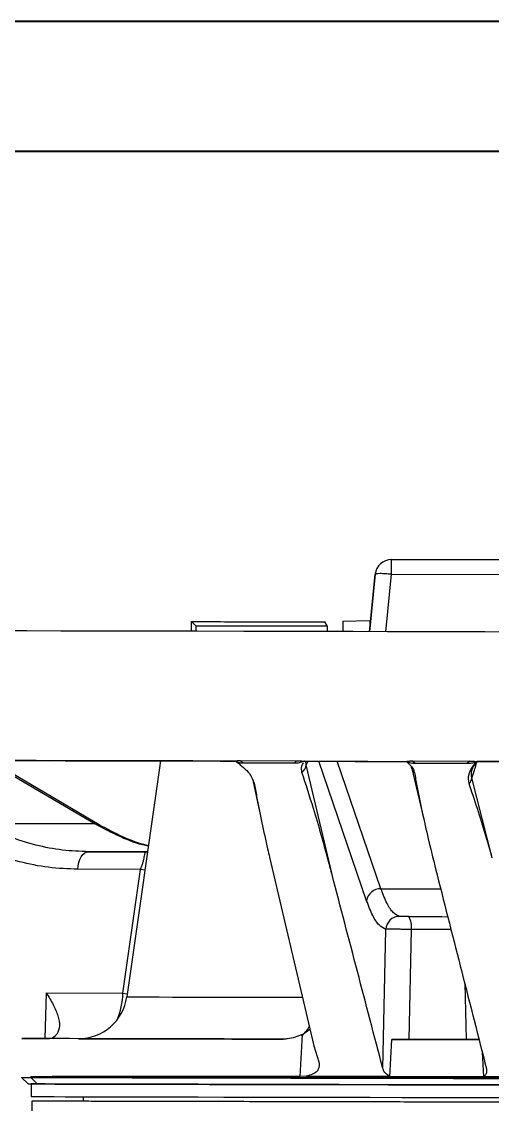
# Model space of a CAD drawing. Header units: millimetres. Extents: x 2379 to 4059, y 879 to 2067.
# Drawn here: x 2813.8 to 2886.4, y 1900.2 to 2067.1 of the extents above; entities that cross this region are included whole.
import ezdxf

# ---------------------------------------------------------------- set-up
doc = ezdxf.new("R2010")
doc.units = ezdxf.units.MM
doc.layers.add('粗实线', color=7, linetype='Continuous', lineweight=40)

msp = doc.modelspace()

# ---------------------------------------------------------------- linework, layer by layer
at = {"color": 7, "linetype": 'Continuous', "lineweight": 25}
for p, q in [((2870.801, 1981.917), (2870.806, 1984.178)), ((2903.781, 1984.107), (2870.806, 1984.178)), ((2870.806, 1984.178), (2870.806, 1984.178)), ((2870.806, 1984.178), (2903.781, 1984.107)), ((2868.313, 1981.922), (2867.444, 1973.065)), ((2867.444, 1973.065), (2868.313, 1981.922)), ((2868.313, 1981.922), (2868.313, 1981.922)), ((2869.932, 1973.059), (2870.801, 1981.917)), ((2870.801, 1981.917), (2903.776, 1981.846)), ((2840.022, 1973.123), (2840.025, 1974.62)), ((2840.025, 1974.62), (2840.659, 1973.986)), ((2840.659, 1973.986), (2840.657, 1973.122)), ((2860.93, 1973.957), (2860.536, 1974.583)), ((2860.93, 1973.957), (2860.928, 1973.079)), ((2863.33, 1974.668), (2863.326, 1973.075)), ((2863.33, 1974.668), (2867.473, 1974.811)), ((2867.473, 1974.811), (2867.47, 1973.336)), ((2867.473, 1974.811), (2867.615, 1974.81)), ((2864.859, 1973.072), (2860.928, 1973.08)), ((2808.559, 1953.192), (2825.146, 1943.416)), ((2825.801, 1943.271), (2808.953, 1953.191)), ((2835.225, 1953.135), (2830.031, 1916.74)), ((2846.781, 1953.11), (2846.941, 1952.995)), ((2847.562, 1952.521), (2846.941, 1952.995)), ((2847.481, 1953.192), (2856.121, 1953.174)), ((2847.481, 1953.192), (2847.972, 1952.841)), ((2847.972, 1952.841), (2855.872, 1952.824)), ((2856.121, 1953.174), (2855.872, 1952.824)), ((2857.403, 1953.094), (2857.353, 1953.087)), ((2857.696, 1952.515), (2857.621, 1953.123)), ((2857.91, 1953.093), (2857.696, 1952.515)), ((2861.656, 1935.616), (2857.696, 1952.515)), ((2866.988, 1931.581), (2859.642, 1953.089)), ((2869.201, 1933.409), (2862.468, 1953.083)), ((2873.059, 1953.1), (2873.213, 1952.949)), ((2873.129, 1953.06), (2873.123, 1953.054)), ((2873.809, 1952.248), (2873.959, 1951.975)), ((2873.96, 1951.974), (2875.735, 1944.349)), ((2874.035, 1953.135), (2882.894, 1953.116)), ((2874.035, 1953.135), (2874.453, 1952.784)), ((2874.453, 1952.784), (2882.553, 1952.767)), ((2882.894, 1953.116), (2882.553, 1952.767)), ((2883.962, 1953.031), (2883.858, 1952.917)), ((2886.354, 1938.204), (2883.197, 1950.506)), ((2849.459, 1950.163), (2850.485, 1945.33)), ((2824.149, 1939.139), (2833.003, 1939.12)), ((2833.004, 1939.12), (2831.343, 1939.123)), ((2833.226, 1939.123), (2833.003, 1939.12)), ((2833.003, 1939.12), (2833.225, 1939.119)), ((2852.031, 1938.281), (2858.835, 1909.208)), ((2832.135, 1936.405), (2822.504, 1936.426)), ((2829.423, 1917.332), (2832.135, 1936.405)), ((2832.822, 1936.295), (2832.135, 1936.405)), ((2869.487, 1905.7), (2869.96, 1927.163)), ((2873.528, 1910.191), (2873.882, 1927.134)), ((2882.11, 1918.794), (2882.346, 1910.172)), ((2817.457, 1910.311), (2817.636, 1917.357)), ((2817.636, 1917.357), (2829.423, 1917.332)), ((2829.423, 1917.332), (2830.101, 1917.231)), ((2822.633, 1910.3), (2818.109, 1910.31)), ((2856.739, 1904.46), (2857.095, 1910.937)), ((2857.095, 1910.937), (2858.231, 1911.791)), ((2870.566, 1904.438), (2870.886, 1910.196)), ((2858.835, 1909.208), (2859.627, 1906.754)), ((2884.809, 1908.211), (2885.01, 1904.407)), ((2813.817, 1904.319), (2814.815, 1903.317)), ((2815.235, 1904.316), (2815.235, 1904.419)), ((2816.214, 1903.314), (2815.235, 1904.316)), ((2857.654, 1904.525), (2856.739, 1904.46)), ((2870.472, 1904.498), (2870.566, 1904.438)), ((2885.075, 1904.466), (2885.01, 1904.407)), ((2815.315, 1903.316), (2815.31, 1901.316)), ((2815.409, 1900.657), (2815.083, 1879.289)), ((2823.31, 1901.298), (2823.309, 1900.64))]:
    msp.add_line(p, q, dxfattribs=at)
at = {"color": 7, "linetype": 'Continuous', "lineweight": 25, "flags": 128}
for points in [[(2840.022, 1973.125), (2835.457, 1973.135), (2828.365, 1973.15), (2821.41, 1973.165), (2814.605, 1973.179), (2807.967, 1973.193)], [(2892.723, 1973.011), (2885.205, 1973.027), (2877.695, 1973.043), (2870.211, 1973.059), (2862.767, 1973.075), (2855.381, 1973.09), (2848.069, 1973.106), (2840.847, 1973.122), (2833.73, 1973.137), (2826.735, 1973.152), (2819.877, 1973.166), (2813.17, 1973.181)], [(2808.896, 1953.191), (2812.354, 1953.184), (2818.116, 1953.172)], [(2825.146, 1943.416), (2822.611, 1943.422), (2820.171, 1943.427), (2817.827, 1943.432), (2815.584, 1943.436), (2813.445, 1943.441), (2811.412, 1943.445), (2809.488, 1943.449), (2807.677, 1943.453)], [(2825.146, 1943.416), (2825.502, 1943.388), (2825.8, 1943.272)], [(2822.504, 1936.426), (2822.553, 1936.964), (2822.658, 1937.477), (2822.817, 1937.946), (2823.022, 1938.355), (2823.267, 1938.689), (2823.543, 1938.936), (2823.84, 1939.088), (2824.149, 1939.139)], [(2869.201, 1933.409), (2870.577, 1933.406), (2871.957, 1933.403), (2873.341, 1933.4), (2874.728, 1933.397), (2876.118, 1933.394), (2877.511, 1933.391), (2878.381, 1933.389)], [(2873.478, 1929.128), (2874.497, 1929.125), (2875.519, 1929.123), (2876.544, 1929.121), (2877.571, 1929.119), (2878.599, 1929.117), (2879.469, 1929.115)], [(2879.979, 1927.121), (2879.871, 1927.121), (2878.868, 1927.123), (2877.866, 1927.126), (2876.866, 1927.128), (2875.869, 1927.13), (2874.874, 1927.132), (2873.882, 1927.134)], [(2830.031, 1916.74), (2830.043, 1916.74), (2830.321, 1916.74), (2830.962, 1916.738), (2831.963, 1916.736), (2833.318, 1916.733), (2835.018, 1916.73), (2837.052, 1916.725), (2839.409, 1916.72), (2842.073, 1916.714), (2845.028, 1916.708), (2848.255, 1916.701), (2851.735, 1916.694), (2855.445, 1916.686), (2857.041, 1916.682)], [(2854.149, 1910.232), (2849.489, 1910.242), (2845.029, 1910.252), (2840.793, 1910.261), (2836.802, 1910.269), (2833.077, 1910.277), (2829.637, 1910.285), (2826.499, 1910.292), (2823.679, 1910.298), (2821.192, 1910.303), (2819.05, 1910.308), (2817.265, 1910.311), (2815.845, 1910.314), (2814.798, 1910.317), (2814.129, 1910.318), (2813.842, 1910.319), (2813.937, 1910.319), (2814.415, 1910.318), (2815.273, 1910.316), (2816.506, 1910.313), (2818.109, 1910.31)], [(2884.308, 1910.168), (2882.961, 1910.171), (2881.219, 1910.174), (2879.481, 1910.178), (2877.748, 1910.182), (2876.021, 1910.185), (2874.301, 1910.189), (2872.589, 1910.193), (2870.886, 1910.196)], [(2873.528, 1910.191), (2874.621, 1910.188), (2875.716, 1910.186), (2876.815, 1910.184), (2877.917, 1910.181), (2879.021, 1910.179), (2880.128, 1910.177), (2881.236, 1910.174), (2882.346, 1910.172)], [(2813.817, 1904.319), (2813.917, 1904.319), (2814.385, 1904.318), (2815.235, 1904.316)], [(2815.235, 1904.419), (2816.455, 1904.416), (2818.029, 1904.413), (2819.948, 1904.409), (2822.204, 1904.404), (2824.785, 1904.399), (2827.679, 1904.392), (2830.872, 1904.386), (2834.347, 1904.378), (2838.089, 1904.37), (2842.079, 1904.362), (2846.298, 1904.352), (2850.724, 1904.343), (2855.336, 1904.333), (2860.112, 1904.323), (2865.029, 1904.312), (2870.062, 1904.302), (2875.186, 1904.291), (2880.378, 1904.28), (2885.611, 1904.268), (2890.86, 1904.257)], [(2815.235, 1904.316), (2816.455, 1904.313), (2818.029, 1904.31), (2819.948, 1904.306), (2822.204, 1904.301), (2824.785, 1904.295), (2827.679, 1904.289), (2830.871, 1904.282), (2834.347, 1904.275), (2838.089, 1904.267), (2842.079, 1904.258), (2846.297, 1904.249), (2850.724, 1904.24), (2855.336, 1904.23), (2860.112, 1904.22), (2865.028, 1904.209), (2870.061, 1904.198), (2875.186, 1904.187), (2880.377, 1904.176), (2885.61, 1904.165), (2890.859, 1904.154)], [(2857.654, 1904.525), (2859.209, 1904.522), (2860.779, 1904.518), (2862.364, 1904.515), (2863.962, 1904.511), (2865.573, 1904.508), (2867.195, 1904.505), (2868.829, 1904.501), (2870.472, 1904.498)], [(2885.075, 1904.466), (2886.773, 1904.463), (2888.473, 1904.459), (2890.172, 1904.455), (2891.871, 1904.452), (2893.569, 1904.448), (2895.264, 1904.445), (2896.955, 1904.441), (2898.643, 1904.437)], [(2814.815, 1903.317), (2814.913, 1903.316), (2815.375, 1903.315), (2816.214, 1903.314)], [(2887.546, 1903.161), (2882.479, 1903.172), (2877.442, 1903.182), (2872.459, 1903.193), (2867.554, 1903.204), (2862.751, 1903.214), (2858.072, 1903.224), (2853.539, 1903.234), (2849.174, 1903.243), (2844.999, 1903.252), (2841.032, 1903.26), (2837.293, 1903.268), (2833.799, 1903.276), (2830.567, 1903.283), (2827.614, 1903.289), (2824.951, 1903.295), (2822.593, 1903.3), (2820.551, 1903.304), (2818.834, 1903.308), (2817.45, 1903.311), (2816.407, 1903.313), (2815.708, 1903.315), (2815.358, 1903.316), (2815.315, 1903.316)], [(2816.214, 1903.314), (2817.418, 1903.311), (2818.97, 1903.308), (2820.864, 1903.304), (2823.09, 1903.299), (2825.637, 1903.293), (2828.492, 1903.287), (2831.642, 1903.28), (2835.072, 1903.273), (2838.764, 1903.265), (2842.701, 1903.257), (2846.863, 1903.248), (2851.23, 1903.239), (2855.781, 1903.229), (2860.493, 1903.219), (2865.344, 1903.208), (2870.31, 1903.198), (2875.366, 1903.187), (2880.488, 1903.176), (2885.652, 1903.165), (2890.83, 1903.154)], [(2887.541, 1901.161), (2882.474, 1901.172), (2877.438, 1901.182), (2872.455, 1901.193), (2867.55, 1901.204), (2862.747, 1901.214), (2858.067, 1901.224), (2853.535, 1901.234), (2849.17, 1901.243), (2844.994, 1901.252), (2841.028, 1901.26), (2837.288, 1901.268), (2833.795, 1901.276), (2830.563, 1901.283), (2827.609, 1901.289), (2824.947, 1901.295), (2822.589, 1901.3), (2820.547, 1901.304), (2818.83, 1901.308), (2817.446, 1901.311), (2816.403, 1901.313), (2815.704, 1901.315), (2815.354, 1901.316), (2815.31, 1901.316)]]:
    msp.add_lwpolyline(points, dxfattribs=at)
at = {"color": 7, "linetype": 'Continuous', "lineweight": 25}
for centre, radius, start, end in [((2870.801, 1981.678), 2.5, 89.87751, 174.39392), ((2870.801, 1981.678), 2.5, 89.87751, 174.39392), ((2855.894, 1952.795), 1.823, 308.25504, 351.17437), ((2875.416, 1952.418), 1.522, 197.80201, 225.85834), ((2881.458, 1950.774), 1.759, 318.63519, 351.23149), ((2850.905, 1950.513), 1.488, 193.75442, 213.93144), ((2869.108, 1931.268), 2.143, 87.51436, 171.60882), ((2872.026, 1927.101), 2.066, 90.16378, 178.29517), ((2871.025, 1927.593), 2.894, 350.88042, 32.03121), ((2818.277, 1917.573), 11.149, 336.94632, 358.7596), ((2822.606, 1917.8), 7.5, 269.87751, 351.87751), ((2853.872, 1914.468), 4.862, 309.67622, 331.69155)]:
    msp.add_arc(centre, radius, start, end, dxfattribs=at)
for points in [[(2870.801, 1981.917), (2870.477, 1981.945), (2869.829, 1982.001), (2869.01, 1982.026), (2868.433, 1982.004), (2868.353, 1981.949), (2868.313, 1981.922)], [(2831.343, 1939.123), (2830.022, 1939.126), (2827.38, 1939.132), (2825.226, 1939.136), (2824.149, 1939.139)], [(2962.208, 1900.343), (2962.087, 1900.343), (2961.845, 1900.344), (2959.895, 1900.348), (2956.819, 1900.354), (2952.555, 1900.363), (2947.207, 1900.375), (2940.859, 1900.388), (2933.619, 1900.404), (2925.614, 1900.421), (2916.978, 1900.439), (2907.86, 1900.459), (2898.417, 1900.479), (2888.809, 1900.499), (2879.201, 1900.52), (2869.757, 1900.54), (2860.639, 1900.56), (2852.004, 1900.578), (2843.998, 1900.595), (2836.759, 1900.611), (2830.41, 1900.624), (2825.062, 1900.636), (2820.798, 1900.645), (2817.722, 1900.652), (2815.772, 1900.656), (2815.53, 1900.657), (2815.409, 1900.657)], [(2888.809, 1900.5), (2885.951, 1900.506), (2880.235, 1900.518), (2871.808, 1900.536), (2863.671, 1900.553), (2855.965, 1900.57), (2848.821, 1900.585), (2842.361, 1900.599), (2836.695, 1900.611), (2831.923, 1900.621), (2828.118, 1900.629), (2825.373, 1900.635), (2823.633, 1900.639), (2823.417, 1900.64), (2823.309, 1900.64)]]:
    msp.add_open_spline(points, degree=3, dxfattribs=at)
for points, knots in [([(2840.025, 1974.62), (2843.392, 1974.614), (2850.14, 1974.602), (2857.066, 1974.589), (2860.536, 1974.583)], [0, 0, 0, 0, 0.4988559, 1, 1, 1, 1]), ([(2840.659, 1973.986), (2843.986, 1973.981), (2850.655, 1973.973), (2857.5, 1973.962), (2860.93, 1973.957)], [0, 0, 0, 0, 0.498853, 1, 1, 1, 1]), ([(2799.506, 1953.219), (2803.121, 1953.211), (2810.388, 1953.196), (2822.009, 1953.17), (2834.126, 1953.144), (2842.545, 1953.126), (2846.776, 1953.117)], [0, 0, 0, 0, 0.2462727, 0.4950304, 0.7462729, 1, 1, 1, 1]), ([(2846.781, 1953.11), (2843.578, 1953.117), (2837.159, 1953.131), (2828.424, 1953.149), (2820.503, 1953.167), (2813.371, 1953.182), (2806.386, 1953.197), (2801.891, 1953.207), (2799.643, 1953.212)], [0, 0, 0, 0, 0.19237286, 0.38549459, 0.53836149, 0.69122839, 0.8456142, 1, 1, 1, 1]), ([(2846.776, 1953.117), (2846.785, 1953.125), (2846.801, 1953.139), (2846.952, 1953.169), (2847.172, 1953.188), (2847.368, 1953.192), (2847.468, 1953.192), (2847.481, 1953.192)], [0, 0, 0, 0, 0.3360223, 0.5579813, 0.7819403, 0.9725676, 1, 1, 1, 1]), ([(2846.776, 1953.117), (2846.886, 1953.06), (2847.16, 1952.92), (2847.598, 1952.849), (2847.899, 1952.843), (2847.972, 1952.841)], [0, 0, 0, 0, 0.33920621, 0.83862702, 1, 1, 1, 1]), ([(2846.942, 1952.996), (2847.695, 1952.4), (2849.042, 1951.334), (2849.478, 1950.187), (2849.67, 1949.682)], [0, 0, 0, 0, 0.5596946, 1, 1, 1, 1]), ([(2855.872, 1952.824), (2856.124, 1952.835), (2856.604, 1952.856), (2857.044, 1953.018), (2857.252, 1953.094)], [0, 0, 0, 0, 0.5274406, 1, 1, 1, 1]), ([(2856.121, 1953.174), (2856.221, 1953.172), (2856.423, 1953.17), (2856.711, 1953.151), (2856.993, 1953.123), (2857.154, 1953.103), (2857.239, 1953.096), (2857.252, 1953.094)], [0, 0, 0, 0, 0.21002082, 0.42148121, 0.61074553, 0.94244522, 1, 1, 1, 1]), ([(2857.023, 1951.363), (2856.974, 1951.684), (2856.892, 1952.215), (2857.159, 1952.699), (2857.264, 1952.891)], [0, 0, 0, 0, 0.6047847, 1, 1, 1, 1]), ([(2857.252, 1953.094), (2859.888, 1953.089), (2865.159, 1953.077), (2870.49, 1953.066), (2873.154, 1953.06)], [0, 0, 0, 0, 0.5001571, 1, 1, 1, 1]), ([(2857.353, 1953.087), (2859.968, 1953.082), (2865.195, 1953.071), (2870.481, 1953.059), (2873.123, 1953.054)], [0, 0, 0, 0, 0.5001595, 1, 1, 1, 1]), ([(2873.123, 1953.054), (2873.555, 1952.642), (2874.141, 1952.085), (2874.311, 1951.484), (2874.355, 1951.326)], [0, 0, 0, 0, 0.7373515, 1, 1, 1, 1]), ([(2873.154, 1953.06), (2873.183, 1953.067), (2873.24, 1953.08), (2873.431, 1953.11), (2873.693, 1953.13), (2873.895, 1953.135), (2874.011, 1953.135), (2874.035, 1953.135)], [0, 0, 0, 0, 0.2814646, 0.5659598, 0.7573018, 0.9482948, 1, 1, 1, 1]), ([(2873.154, 1953.06), (2873.338, 1952.982), (2873.724, 1952.819), (2874.203, 1952.796), (2874.453, 1952.784)], [0, 0, 0, 0, 0.4773597, 1, 1, 1, 1]), ([(2882.553, 1952.767), (2882.711, 1952.773), (2883.105, 1952.786), (2883.568, 1952.891), (2883.828, 1953.008), (2883.894, 1953.037)], [0, 0, 0, 0, 0.3322049, 0.8309967, 1, 1, 1, 1]), ([(2882.778, 1949.611), (2882.711, 1950.119), (2882.559, 1951.266), (2883.392, 1952.326), (2883.856, 1952.918)], [0, 0, 0, 0, 0.4426348, 1, 1, 1, 1]), ([(2882.894, 1953.116), (2882.995, 1953.115), (2883.198, 1953.112), (2883.466, 1953.094), (2883.71, 1953.065), (2883.829, 1953.046), (2883.886, 1953.039), (2883.894, 1953.037)], [0, 0, 0, 0, 0.2099462, 0.4212951, 0.6110203, 0.9471646, 1, 1, 1, 1]), ([(2883.857, 1952.917), (2883.594, 1952.526), (2883.195, 1951.936), (2883.054, 1951.244), (2883.083, 1950.88), (2883.129, 1950.695), (2883.162, 1950.594), (2883.182, 1950.542), (2883.193, 1950.516), (2883.196, 1950.509), (2883.196, 1950.507), (2883.197, 1950.506), (2883.197, 1950.506), (2883.197, 1950.506)], [0, 0, 0, 0, 0.4928292, 0.7454599, 0.8721173, 0.9358438, 0.9678536, 0.9916466, 0.9977503, 0.9993549, 0.9997963, 0.9999274, 1, 1, 1, 1]), ([(2883.197, 1950.506), (2883.274, 1950.691), (2883.418, 1951.039), (2883.639, 1951.747), (2883.825, 1952.359), (2883.926, 1952.911), (2883.957, 1953.082)], [0, 0, 0, 0, 0.2844413, 0.5330292, 0.8550922, 1, 1, 1, 1]), ([(2883.894, 1953.037), (2888.307, 1953.028), (2897.089, 1953.009), (2910.147, 1952.982), (2922.957, 1952.955), (2931.256, 1952.937), (2935.385, 1952.929)], [0, 0, 0, 0, 0.2537268, 0.5049693, 0.7537271, 1, 1, 1, 1]), ([(2935.311, 1952.921), (2932.099, 1952.928), (2925.664, 1952.942), (2916.498, 1952.961), (2907.937, 1952.979), (2899.991, 1952.996), (2891.992, 1953.013), (2886.639, 1953.025), (2883.962, 1953.031)], [0, 0, 0, 0, 0.1923705, 0.3854898, 0.5383578, 0.6912259, 0.8456129, 1, 1, 1, 1]), ([(2861.656, 1935.616), (2861.477, 1936.295), (2860.58, 1939.693), (2859.109, 1944.942), (2857.624, 1949.514), (2857.023, 1951.363)], [0, 0, 0, 0, 0.1295721, 0.6478768, 1, 1, 1, 1]), ([(2874.355, 1951.326), (2874.479, 1950.646), (2875.098, 1947.245), (2876.244, 1941.994), (2877.377, 1937.428), (2877.836, 1935.579)], [0, 0, 0, 0, 0.1295185, 0.6476203, 1, 1, 1, 1]), ([(2849.67, 1949.682), (2849.792, 1949.008), (2850.401, 1945.635), (2851.211, 1941.833), (2851.933, 1938.706), (2852.031, 1938.281)], [0, 0, 0, 0, 0.1776255, 0.8881599, 1, 1, 1, 1]), ([(2886.354, 1938.204), (2886.158, 1938.879), (2885.177, 1942.257), (2883.992, 1946.06), (2882.924, 1949.185), (2882.778, 1949.611)], [0, 0, 0, 0, 0.1775689, 0.8878728, 1, 1, 1, 1]), ([(2824.149, 1939.139), (2822.808, 1939.187), (2820.07, 1939.287), (2815.947, 1940.092), (2811.753, 1941.396), (2809.052, 1942.759), (2807.677, 1943.453)], [0, 0, 0, 0, 0.2354209, 0.48057, 0.7354347, 1, 1, 1, 1]), ([(2825.146, 1943.416), (2826.439, 1942.733), (2828.978, 1941.392), (2831.753, 1940.346), (2833.21, 1940.059), (2833.355, 1940.03)], [0, 0, 0, 0, 0.4830694, 0.9484274, 1, 1, 1, 1]), ([(2833.359, 1940.059), (2833.277, 1940.076), (2831.941, 1940.352), (2829.389, 1941.359), (2826.999, 1942.632), (2825.801, 1943.271)], [0, 0, 0, 0, 0.0316795, 0.5146214, 1, 1, 1, 1]), ([(2822.504, 1936.426), (2820.983, 1936.485), (2817.95, 1936.602), (2813.487, 1937.514), (2809.138, 1938.905), (2806.389, 1940.297), (2805.016, 1940.992)], [0, 0, 0, 0, 0.2514799, 0.5012785, 0.7507527, 1, 1, 1, 1]), ([(2832.135, 1936.405), (2832.21, 1936.584), (2832.356, 1936.931), (2832.528, 1937.465), (2832.651, 1937.946), (2832.766, 1938.5), (2832.853, 1939.003), (2832.953, 1939.08), (2833.003, 1939.12)], [0, 0, 0, 0, 0.1251651, 0.2440023, 0.362149, 0.4834229, 0.7377951, 1, 1, 1, 1]), ([(2869.487, 1905.7), (2868.182, 1910.682), (2865.571, 1920.644), (2862.961, 1930.625), (2861.656, 1935.616)], [0, 0, 0, 0, 0.4999998, 1, 1, 1, 1]), ([(2877.836, 1935.579), (2879.106, 1930.589), (2881.646, 1920.609), (2884.188, 1910.647), (2885.459, 1905.666)], [0, 0, 0, 0, 0.4999999, 1, 1, 1, 1]), ([(2872.02, 1929.168), (2871.703, 1929.323), (2871.054, 1929.642), (2870.102, 1931.035), (2869.505, 1932.607), (2869.201, 1933.409)], [0, 0, 0, 0, 0.3189724, 0.6523087, 1, 1, 1, 1]), ([(2869.96, 1927.163), (2869.61, 1927.334), (2868.911, 1927.674), (2867.91, 1929.162), (2867.296, 1930.773), (2866.988, 1931.581)], [0, 0, 0, 0, 0.3342946, 0.6658535, 1, 1, 1, 1]), ([(2873.478, 1929.128), (2873.315, 1929.128), (2872.99, 1929.13), (2872.601, 1929.135), (2872.346, 1929.142), (2872.191, 1929.149), (2872.074, 1929.157), (2872.038, 1929.164), (2872.02, 1929.168)], [0, 0, 0, 0, 0.2492901, 0.4985495, 0.6241649, 0.7490284, 0.8744685, 1, 1, 1, 1]), ([(2873.882, 1927.134), (2873.472, 1927.142), (2872.836, 1927.154), (2871.999, 1927.166), (2871.382, 1927.171), (2870.843, 1927.173), (2870.266, 1927.171), (2870.081, 1927.166), (2869.96, 1927.163)], [0, 0, 0, 0, 0.2309533, 0.3576683, 0.4887983, 0.6215768, 0.7530258, 1, 1, 1, 1]), ([(2817.636, 1917.357), (2818.009, 1916.748), (2818.752, 1915.53), (2819.46, 1913.801), (2819.817, 1912.183), (2819.453, 1911.407), (2819.271, 1911.018)], [0, 0, 0, 0, 0.2505535, 0.5002592, 0.7500542, 1, 1, 1, 1]), ([(2818.109, 1910.31), (2818.412, 1910.383), (2818.8, 1910.478), (2819.187, 1910.921), (2819.271, 1911.018)], [0, 0, 0, 0, 0.7808049, 1, 1, 1, 1]), ([(2822.671, 1910.3), (2822.648, 1910.3), (2822.535, 1910.3), (2823.181, 1910.299), (2824.659, 1910.296), (2827.067, 1910.29), (2830.28, 1910.283), (2834.26, 1910.275), (2838.885, 1910.265), (2844.058, 1910.254), (2849.138, 1910.243), (2852.661, 1910.236), (2854.15, 1910.232)], [0, 0, 0, 0, 0.0298522, 0.1417815, 0.2546514, 0.3682744, 0.4818904, 0.5947604, 0.7066966, 0.8153979, 0.9219292, 1, 1, 1, 1]), ([(2857.095, 1910.937), (2856.338, 1910.641), (2855.37, 1910.261), (2854.369, 1910.237), (2854.149, 1910.232)], [0, 0, 0, 0, 0.7807887, 1, 1, 1, 1]), ([(2870.886, 1910.196), (2871.206, 1910.196), (2871.847, 1910.194), (2872.796, 1910.192), (2873.345, 1910.191), (2873.528, 1910.191)], [0, 0, 0, 0, 0.3996834, 0.7993643, 1, 1, 1, 1]), ([(2882.346, 1910.172), (2882.717, 1910.171), (2883.447, 1910.17), (2884.025, 1910.168), (2884.31, 1910.168)], [0, 0, 0, 0, 0.5075978, 1, 1, 1, 1]), ([(2859.627, 1906.754), (2859.668, 1906.346), (2859.746, 1905.593), (2858.891, 1904.821), (2858.008, 1904.61), (2857.654, 1904.525)], [0, 0, 0, 0, 0.413014, 0.7645313, 1, 1, 1, 1]), ([(2870.472, 1904.498), (2870.152, 1904.761), (2869.679, 1905.151), (2869.534, 1905.566), (2869.487, 1905.7)], [0, 0, 0, 0, 0.675436, 1, 1, 1, 1]), ([(2885.459, 1905.666), (2885.478, 1905.383), (2885.506, 1904.964), (2885.181, 1904.589), (2885.075, 1904.466)], [0, 0, 0, 0, 0.6730898, 1, 1, 1, 1]), ([(2856.739, 1904.46), (2854.882, 1904.462), (2851.168, 1904.466), (2845.864, 1904.471), (2840.801, 1904.473), (2836.088, 1904.473), (2831.794, 1904.471), (2827.897, 1904.468), (2824.396, 1904.462), (2820.833, 1904.453), (2817.484, 1904.44), (2815.989, 1904.426), (2815.235, 1904.419)], [0, 0, 0, 0, 0.0890148, 0.1780296, 0.2696304, 0.3612313, 0.4502461, 0.5392609, 0.6308618, 0.7224627, 0.8600618, 1, 1, 1, 1]), ([(2885.01, 1904.407), (2882.577, 1904.413), (2877.71, 1904.424), (2872.948, 1904.434), (2870.566, 1904.438)], [0, 0, 0, 0, 0.4998371, 1, 1, 1, 1])]:
    msp.add_open_spline(points, degree=3, knots=knots, dxfattribs=at)
at = {"layer": '粗实线'}
for p, q in [((4058.984, 2067.144), (2378.984, 2067.144)), ((4038.984, 2047.144), (2478.984, 2047.144))]:
    msp.add_line(p, q, dxfattribs=at)

doc.saveas('drawing.dxf')
